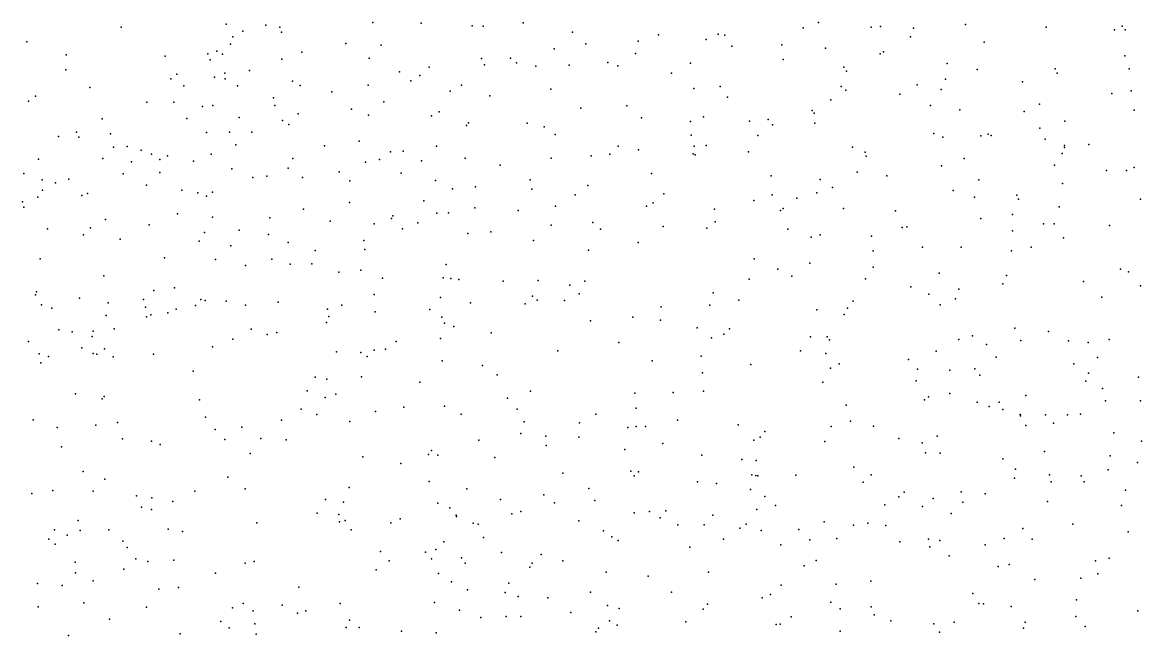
# Model space of a CAD drawing. Header units: metres. Extents: x -25 to 25, y -27.8 to 27.8.
# Drawn here: x -4.835 to -3.293, y 3.408 to 4.253 of the extents above; entities that cross this region are included whole.
import ezdxf

# ---------------------------------------------------------------- set-up
doc = ezdxf.new("R2010")
doc.units = ezdxf.units.M

msp = doc.modelspace()

# ---------------------------------------------------------------- linework, layer by layer
for p in [(-4.6987, 4.2465, 18.553), (-4.554, 4.251, 18.2871), (-4.5311, 4.2411, 14.1964), (-4.4991, 4.2496, 27.3563), (-4.4801, 4.2467, 28.1498), (-4.3516, 4.2531, 17.6427), (-4.285, 4.2522, 28.4155), (-4.2151, 4.2483, 10.7542), (-4.1996, 4.2479, 14.2459), (-4.1447, 4.2527, 26.4969), (-3.759, 4.2459, 28.7381), (-3.7376, 4.2533, 15.5406), (-3.6654, 4.2466, 21.6925), (-3.6524, 4.2475, -21.5946), (-3.6067, 4.2451, 13.3009), (-3.5351, 4.2502, 26.5884), (-3.4242, 4.2465, 15.2907), (-3.33, 4.2432, 28.9582), (-3.3196, 4.2481, 15.2134), (-3.3153, 4.2432, 14.3743), (-4.8283, 4.2265, 16.4122), (-4.5446, 4.2334, 27.7109), (-4.4775, 4.2397, 27.0844), (-4.0769, 4.2398, 26.395), (-3.986, 4.2273, 14.3191), (-3.958, 4.2359, 21.8657), (-3.8924, 4.2299, 14.357), (-3.8759, 4.2371, 15.7118), (-3.867, 4.2358, 28.6995), (-3.6108, 4.2335, 14.3999), (-3.5096, 4.2259, 15.3929), (-4.579, 4.21, 18.3655), (-4.5665, 4.2135, 28.0082), (-4.548, 4.2232, 27.5982), (-4.4494, 4.2121, 28.293), (-4.3891, 4.224, 17.8724), (-4.3404, 4.2217, 17.5549), (-4.1018, 4.217, 16.5393), (-4.0584, 4.2237, 16.4481), (-3.9899, 4.2103, 16.2928), (-3.857, 4.2207, 26.0792), (-3.7881, 4.2222, 15.6342), (-3.7279, 4.2176, 13.5757), (-3.6528, 4.2099, 25.8833), (-3.6484, 4.2125, -22.0543), (-4.7742, 4.2087, 13.8469), (-4.6379, 4.2067, 18.4769), (-4.576, 4.2018, 27.7972), (-4.5589, 4.2094, -22.9931), (-4.4773, 4.2024, 26.9745), (-4.357, 4.2039, 28.4215), (-4.202, 4.2033, 10.9609), (-4.1981, 4.1948, 28.5394), (-4.1619, 4.2039, 16.6936), (-4.1537, 4.1976, 15.9426), (-4.0815, 4.1944, 3.4904), (-4.0279, 4.198, 26.2967), (-3.9143, 4.197, 15.8283), (-3.7865, 4.2021, 25.9979), (-3.5603, 4.1968, 14.3319), (-3.3159, 4.2072, 15.8261), (-4.7749, 4.1877, 2.7191), (-4.6216, 4.1819, 14.1879), (-4.5555, 4.1831, 27.2889), (-4.5215, 4.1871, -10.5078), (-4.3152, 4.1852, 26.6512), (-4.2871, 4.1799, 17.1145), (-4.2743, 4.1917, 28.4855), (-4.1272, 4.1927, 14.2419), (-4.0143, 4.1935, 16.3745), (-3.9405, 4.1834, 16.0856), (-3.7028, 4.1917, 28.783), (-3.6993, 4.1858, 14.3381), (-3.5191, 4.1884, -22.2684), (-3.4116, 4.1892, 13.0695), (-3.409, 4.1834, 28.9273), (-3.3099, 4.1894, 4.3778), (-4.7417, 4.1636, 18.6124), (-4.63, 4.1755, 27.9637), (-4.6123, 4.166, 27.662), (-4.5699, 4.1777, 10.4095), (-4.5552, 4.1753, 16.1885), (-4.5381, 4.1659, 28.2719), (-4.4624, 4.1723, 26.8638), (-4.452, 4.1663, 11.1577), (-4.3584, 4.1668, 17.7625), (-4.2992, 4.1729, 17.2525), (-4.2298, 4.1666, 3.3226), (-3.8732, 4.165, 14.3046), (-3.7067, 4.1647, 22.1841), (-3.602, 4.1674, 28.8341), (-3.563, 4.1748, 15.5081), (-3.4569, 4.1714, 22.3617), (-4.8167, 4.1515, 14.2243), (-4.4886, 4.1493, 2.9615), (-4.4083, 4.1576, 14.179), (-4.2451, 4.1585, 26.5376), (-4.1904, 4.1521, 16.8229), (-4.1067, 4.1613, 16.602), (-3.9097, 4.1619, 15.9788), (-3.8631, 4.1502, -22.7713), (-3.7002, 4.16, 15.639), (-3.6255, 4.1543, 14.2912), (-3.5687, 4.1608, 25.8004), (-3.3335, 4.1554, -9.7968), (-3.307, 4.159, 25.6513), (-4.8262, 4.1446, 18.6906), (-4.663, 4.1435, 27.8316), (-4.626, 4.1432, 28.2007), (-4.5866, 4.1375, 27.1994), (-4.5724, 4.1387, -11.0293), (-4.487, 4.1385, 28.386), (-4.3812, 4.1335, 17.8576), (-4.3365, 4.1438, 17.5958), (-4.0654, 4.1349, -22.8655), (-4.0019, 4.1384, 26.2021), (-3.7209, 4.1467, 3.823), (-3.5833, 4.1387, -9.9903), (-3.5431, 4.1326, 14.2487), (-3.4333, 4.1403, 14.2327), (-4.7247, 4.1203, 28.0775), (-4.6082, 4.1207, 18.4179), (-4.5359, 4.1223, 18.2384), (-4.4762, 4.1178, 13.9129), (-4.4548, 4.1274, 26.7785), (-4.3579, 4.1253, 16.0628), (-4.271, 4.1244, 17.1833), (-4.2602, 4.1301, 14.1869), (-3.9818, 4.1216, 16.4108), (-3.8962, 4.1232, 16.1291), (-3.8072, 4.1196, 28.7518), (-3.7467, 4.132, 14.2942), (-3.7436, 4.128, 25.9234), (-3.4543, 4.1303, 15.4608), (-3.3029, 4.1324, 15.3477), (-4.76, 4.1019, 27.8744), (-4.5493, 4.1021, 26.9213), (-4.5184, 4.1021, 26.8403), (-4.4676, 4.1124, 18.0981), (-4.2228, 4.111, 28.5944), (-4.22, 4.115, 16.9617), (-4.1393, 4.1142, 26.3619), (-4.1159, 4.1093, 13.9693), (-3.9143, 4.1168, 16.2505), (-3.8327, 4.1169, 15.8591), (-3.8013, 4.1121, 15.8761), (-3.7427, 4.1144, 15.757), (-3.4328, 4.1073, 13.2479), (-3.3982, 4.1171, 25.6587), (-4.7847, 4.0959, 27.9894), (-4.7569, 4.0949, 28.1514), (-4.7131, 4.0998, 18.5524), (-4.5809, 4.1016, 28.3656), (-4.3706, 4.0893, 26.6036), (-4.1005, 4.0989, 14.2104), (-3.9134, 4.0977, 26.5841), (-3.8212, 4.0972, 14.2649), (-3.579, 4.0999, 15.5934), (-3.5663, 4.0952, 28.8612), (-3.5139, 4.097, -22.6687), (-3.5038, 4.0991, -21.6842), (-3.4998, 4.0975, 25.7173), (-3.4253, 4.0925, 4.17), (-4.7091, 4.0812, 28.2731), (-4.6902, 4.082, 27.6286), (-4.6708, 4.0771, 11.0257), (-4.6566, 4.0714, 27.2885), (-4.5746, 4.0717, 18.3116), (-4.5403, 4.0846, 14.167), (-4.4185, 4.0833, -11.3172), (-4.3274, 4.0748, 3.1741), (-4.3098, 4.0758, 17.4548), (-4.2642, 4.0826, 17.2871), (-4.0253, 4.0714, 16.5809), (-4.0138, 4.0824, 14.21), (-3.9858, 4.0776, 16.4994), (-3.9106, 4.0722, 16.3377), (-3.9089, 4.0824, 28.7381), (-3.8927, 4.0834, 13.8915), (-3.8344, 4.075, 21.749), (-3.6909, 4.0813, 13.7193), (-3.6733, 4.0743, 26.5912), (-3.4022, 4.0726, 28.9306), (-3.399, 4.0836, 21.5662), (-3.399, 4.0808, 14.1465), (-3.3655, 4.0848, -21.4516), (-4.8124, 4.0647, 27.7603), (-4.7239, 4.0654, 10.2275), (-4.6844, 4.0609, 27.4616), (-4.6451, 4.0641, 27.1664), (-4.6345, 4.0694, 14.1779), (-4.5988, 4.062, 28.4408), (-4.4618, 4.0656, 28.5343), (-4.3619, 4.0606, 11.0086), (-4.3427, 4.0643, 14.167), (-4.2848, 4.0624, 26.4808), (-4.2244, 4.0662, 17.0797), (-4.1763, 4.0566, 14.1815), (-4.1061, 4.0661, 28.6963), (-4.0508, 4.0692, 26.2234), (-3.9075, 4.0708, 14.2383), (-3.6722, 4.0688, 15.7411), (-3.5685, 4.0556, 25.7435), (-3.5369, 4.0654, 22.2792), (-3.4124, 4.0563, 15.5026), (-4.8328, 4.0448, 27.6671), (-4.6956, 4.0446, 28.412), (-4.6451, 4.0463, 27.0686), (-4.546, 4.0513, 28.5078), (-4.498, 4.0412, 18.1318), (-4.4685, 4.0521, 10.4867), (-4.3982, 4.0473, 28.5953), (-4.3127, 4.0455, 28.6328), (-3.9677, 4.045, 26.0983), (-3.8029, 4.0415, 25.9286), (-3.6846, 4.047, 28.8419), (-3.6436, 4.0418, 25.7902), (-3.3409, 4.0492, 25.6031), (-3.3132, 4.0491, 26.4992), (-3.303, 4.0534, 15.4309), (-4.8072, 4.0362, 28.3467), (-4.789, 4.0322, 27.5525), (-4.7707, 4.037, 10.8815), (-4.6638, 4.0287, 2.8078), (-4.5171, 4.0392, 26.7481), (-4.4487, 4.0395, 26.6389), (-4.3836, 4.0349, 10.6551), (-4.2655, 4.0352, 26.494), (-4.2101, 4.0266, 26.3586), (-4.1352, 4.0363, 26.2867), (-4.0555, 4.0283, 3.4929), (-3.7355, 4.0365, 25.8653), (-3.7183, 4.0258, 15.8788), (-3.5167, 4.0362, 15.8211), (-3.4018, 4.031, 14.0601), (-4.8134, 4.0121, 18.6398), (-4.807, 4.022, 14.2125), (-4.7525, 4.0145, 13.9337), (-4.7449, 4.0173, 27.4005), (-4.615, 4.0218, 26.9272), (-4.593, 4.0184, 10.3373), (-4.581, 4.0136, -11.896), (-4.5729, 4.019, 26.8202), (-4.2422, 4.0238, 28.6897), (-4.1328, 4.0234, -11.7253), (-4.0732, 4.0154, 14.1828), (-3.9508, 4.0168, 28.7763), (-3.8017, 4.0157, 28.8128), (-3.7675, 4.011, 16.0895), (-3.74, 4.0182, 15.9646), (-3.5522, 4.0213, 14.1382), (-3.5228, 4.0123, 28.8936), (-3.4644, 4.0152, 15.5774), (-3.4623, 4.0097, 25.6462), (-3.294, 4.0096, 13.958), (-4.8346, 4.0061, 10.0075), (-4.8324, 3.9985, 28.4183), (-4.4473, 3.9958, 18.0101), (-4.3839, 4.0048, 26.5171), (-4.2817, 4.0072, -10.2825), (-4.2113, 3.9975, 17.1612), (-4.1514, 3.994, 16.9244), (-4.0999, 4.0001, 28.7601), (-3.9746, 3.9999, 14.0177), (-3.9654, 4.0047, 16.5582), (-3.881, 3.9959, 14.1937), (-3.8267, 4.0076, 16.3041), (-3.7903, 3.994, 14.1816), (-3.7865, 3.9967, 3.7422), (-3.7033, 3.9966, 14.1698), (-3.4064, 3.9991, 13.3937), (-4.7199, 3.9815, 16.388), (-4.6208, 3.9893, 18.3716), (-4.5727, 3.9846, -10.748), (-4.4937, 3.9839, 10.9761), (-4.4107, 3.9793, 14.1543), (-4.3259, 3.9829, 26.3804), (-4.3242, 3.9865, 17.5943), (-4.2637, 3.9901, 16.0361), (-4.2476, 3.9907, 17.3343), (-3.8803, 3.9785, 25.9544), (-3.6317, 3.9933, 28.8798), (-3.5142, 3.9831, 13.5842), (-3.4707, 3.9883, 26.5518), (-4.7999, 3.9686, 28.4927), (-4.7408, 3.9699, 18.5434), (-4.6597, 3.9743, 28.5866), (-4.5839, 3.9635, 14.1626), (-4.5358, 3.967, 18.1665), (-4.3501, 3.9755, 17.6979), (-4.3107, 3.9687, 28.7309), (-4.2899, 3.9771, 17.4865), (-4.1894, 3.9643, 26.2305), (-4.1063, 3.9738, 16.8387), (-4.0489, 3.9774, 26.1336), (-4.0379, 3.9683, 16.7367), (-3.952, 3.972, 26.0183), (-3.8918, 3.9694, -22.9687), (-3.7802, 3.968, 22.0023), (-3.6225, 3.9704, 14.1141), (-3.6159, 3.9713, 25.738), (-3.4705, 3.9657, 14.0307), (-3.4278, 3.9756, 28.9382), (-3.4129, 3.9755, 22.3723), (-3.337, 3.9732, 28.9613), (-4.7503, 3.9604, 27.2106), (-4.7001, 3.9542, 27.0184), (-4.591, 3.9518, 18.2797), (-4.4956, 3.9609, 18.0888), (-4.4685, 3.9498, 26.4962), (-4.3643, 3.9526, 26.3034), (-4.2211, 3.9623, 17.2594), (-4.1306, 3.9526, 14.1596), (-3.986, 3.9497, 16.6665), (-3.7479, 3.9571, 28.8782), (-3.7354, 3.9602, 16.1681), (-3.6649, 3.9585, 15.9242), (-3.4004, 3.9564, 21.4766), (-4.5475, 3.9451, 26.4161), (-4.431, 3.9388, 28.7204), (-4.3627, 3.9403, 14.0658), (-4.0548, 3.9392, 28.8224), (-3.6624, 3.9384, 3.8627), (-3.5945, 3.9435, 15.8116), (-3.5411, 3.9435, 15.7413), (-3.4717, 3.9384, 4.0773), (-3.4449, 3.9435, 15.6285), (-4.8099, 3.9273, 26.4179), (-4.6388, 3.9286, 26.8152), (-4.5686, 3.9264, 26.6429), (-4.5272, 3.9179, 10.5434), (-4.4907, 3.9268, -10.5442), (-4.4656, 3.9199, 16.1915), (-4.4358, 3.9203, 26.3527), (-4.2509, 3.9193, -23.0889), (-3.8266, 3.9275, 21.7976), (-3.7497, 3.9214, 14.1084), (-4.7224, 3.904, 14.1834), (-4.3987, 3.9089, 26.2334), (-4.3683, 3.9117, 17.7622), (-3.7937, 3.9132, 26.5957), (-3.7747, 3.9034, 16.3727), (-3.6624, 3.9157, 16.0406), (-3.5713, 3.9074, 25.6716), (-3.4788, 3.9042, 15.7002), (-3.3216, 3.9132, 15.7888), (-3.3107, 3.9092, 25.5269), (-4.625, 3.8875, -23.2039), (-4.3385, 3.9007, 17.6461), (-4.2551, 3.9011, 26.2021), (-4.2445, 3.9003, 28.8267), (-4.2334, 3.8986, 3.2534), (-4.1723, 3.8966, 17.1225), (-4.1239, 3.8972, 16.9542), (-4.0802, 3.8909, 15.9667), (-4.0599, 3.8967, 26.5599), (-3.8335, 3.8991, 16.4716), (-3.6731, 3.8997, 16.1312), (-3.6107, 3.8888, 28.9249), (-3.4838, 3.893, 28.9456), (-3.3725, 3.8962, 15.6137), (-3.2942, 3.8901, 15.5646), (-4.8166, 3.8775, 2.6772), (-4.8152, 3.8817, 28.6034), (-4.7559, 3.873, 10.1969), (-4.6678, 3.8712, 28.7134), (-4.6533, 3.8835, 18.3357), (-4.5886, 3.8712, 26.4955), (-4.3499, 3.8779, 26.1642), (-4.2587, 3.8741, -11.4228), (-4.1318, 3.8758, 14.102), (-4.1254, 3.8705, 26.0749), (-4.0673, 3.879, 16.8704), (-3.8829, 3.8802, 16.5574), (-3.8475, 3.8705, 28.9036), (-3.5857, 3.8788, 15.8468), (-3.5489, 3.872, 13.7402), (-3.5444, 3.8855, -22.9187), (-3.3476, 3.8744, 20.2644), (-4.8083, 3.8637, 9.9296), (-4.7938, 3.8595, 13.9647), (-4.7164, 3.8665, 18.4193), (-4.6651, 3.8607, 26.25), (-4.6229, 3.858, 26.1031), (-4.596, 3.8628, 26.4107), (-4.5826, 3.87, 26.3224), (-4.5537, 3.8688, 28.7584), (-4.5271, 3.8633, 26.1002), (-4.4824, 3.8676, 17.9848), (-4.4142, 3.8581, 26.0893), (-4.3945, 3.8632, 14.1456), (-4.2734, 3.8574, 17.4872), (-4.217, 3.8665, 17.3163), (-4.1418, 3.8652, 17.0341), (-4.0878, 3.8699, 14.1263), (-3.9543, 3.8609, 16.6986), (-3.8874, 3.8633, 14.0257), (-3.7401, 3.8568, 15.8966), (-3.6978, 3.8593, 14.0256), (-3.6899, 3.8688, 16.2794), (-3.5701, 3.8637, 13.9591), (-4.7193, 3.8491, 26.1353), (-4.6635, 3.8474, 10.6112), (-4.6575, 3.8503, 26.6219), (-4.6343, 3.8528, 10.774), (-4.4155, 3.8396, -23.1948), (-4.4126, 3.8477, 25.9882), (-4.3484, 3.8541, -11.9187), (-4.2567, 3.8468, 26.0581), (-4.052, 3.8419, 28.9111), (-3.9937, 3.8468, 14.1043), (-3.9556, 3.8426, 28.9196), (-3.7026, 3.8507, 13.8961), (-4.7846, 3.8294, 26.1979), (-4.7658, 3.8265, 10.3831), (-4.7373, 3.8276, 25.9517), (-4.7082, 3.8308, 26.4268), (-4.5195, 3.8301, 14.151), (-4.4841, 3.8256, 28.8267), (-4.253, 3.8388, 14.1277), (-4.24, 3.834, 17.4008), (-4.1887, 3.8254, 17.2485), (-3.905, 3.832, 15.9313), (-3.8606, 3.8308, 14.048), (-3.4671, 3.8319, 13.8431), (-3.421, 3.8272, 19.9358), (-4.8264, 3.8133, 27.0142), (-4.7385, 3.8203, 16.4835), (-4.5446, 3.8165, 18.0483), (-4.4972, 3.8229, 25.8848), (-4.3196, 3.8135, 17.5777), (-4.2585, 3.8174, 28.903), (-4.0127, 3.8121, 25.9527), (-3.8852, 3.8182, -10.1979), (-3.868, 3.8234, 25.8608), (-3.7488, 3.8196, 21.5241), (-3.7256, 3.8199, -23.0196), (-3.7226, 3.8158, 16.4015), (-3.5444, 3.816, 13.884), (-3.5258, 3.8212, 15.8487), (-3.5064, 3.8094, 25.5955), (-3.459, 3.8147, 15.7717), (-3.3932, 3.8141, 13.7171), (-3.3664, 3.8119, 29.0098), (-3.3372, 3.8161, 13.5657), (-4.8117, 3.7964, 18.4632), (-4.7526, 3.8044, 26.7958), (-4.7372, 3.797, 14.1885), (-4.7321, 3.796, 26.6604), (-4.7213, 3.803, 18.3499), (-4.6538, 3.796, 18.2315), (-4.5728, 3.8061, 25.8294), (-4.4017, 3.799, 17.796), (-4.3685, 3.7983, 25.8637), (-4.35, 3.8012, 28.8905), (-4.3341, 3.8027, 16.1357), (-4.0969, 3.8006, 25.9339), (-3.7626, 3.8006, 21.9548), (-3.7276, 3.797, 25.7401), (-3.5756, 3.8, 16.0853), (-4.809, 3.7841, 26.435), (-4.7986, 3.7925, 28.7387), (-4.7096, 3.7922, 25.807), (-4.3597, 3.7928, 17.6875), (-4.2564, 3.7868, 25.9155), (-4.2006, 3.7804, 14.0932), (-3.9669, 3.7865, 16.7916), (-3.8993, 3.7929, 26.584), (-3.8312, 3.7818, 16.595), (-3.7094, 3.7824, 28.9865), (-3.6136, 3.7883, 16.2427), (-3.493, 3.7919, 20.296), (-3.386, 3.7827, 13.6372), (-3.3536, 3.7914, 22.4119), (-4.5993, 3.7724, 18.1093), (-4.4312, 3.7642, 14.1363), (-4.3676, 3.7648, -10.4802), (-4.1804, 3.7675, 28.9607), (-3.8977, 3.7703, 16.6876), (-3.7211, 3.7767, 13.9436), (-3.6016, 3.7753, 3.9202), (-3.5566, 3.7737, 29.0041), (-3.5223, 3.7756, 21.3865), (-3.5153, 3.7671, 15.9631), (-3.3657, 3.7698, 26.4572), (-3.2971, 3.7641, 19.5051), (-4.4153, 3.7614, 26.46), (-4.2868, 3.7573, 17.5076), (-3.7316, 3.7571, 3.7794), (-3.603, 3.7591, 25.6337), (-3.3695, 3.7587, 15.7431), (-3.3464, 3.7483, 13.5078), (-4.7613, 3.741, 28.8181), (-4.7249, 3.7343, 25.7152), (-4.7221, 3.7375, 18.2752), (-4.5907, 3.733, 25.7016), (-4.4422, 3.7451, 2.9063), (-4.4175, 3.7359, -11.1032), (-4.4027, 3.7405, 25.7497), (-4.1664, 3.7351, -11.7601), (-4.1345, 3.7447, 3.3116), (-3.9909, 3.7419, 14.0089), (-3.938, 3.743, 29.0087), (-3.8963, 3.7447, 25.8475), (-3.5917, 3.7331, 13.8678), (-3.5864, 3.7368, 13.8032), (-3.5566, 3.7415, 16.1776), (-3.4522, 3.739, 25.529), (-4.4505, 3.72, 16.2525), (-4.3479, 3.7167, 17.6268), (-4.309, 3.7229, 28.9752), (-4.2532, 3.7243, 25.8095), (-4.1528, 3.7198, 17.1805), (-3.989, 3.7215, -23.1568), (-3.6997, 3.7255, 16.4734), (-3.5193, 3.7299, 16.0761), (-3.5025, 3.7237, 22.2701), (-3.4888, 3.7298, 15.8605), (-3.4839, 3.7195, 13.7002), (-3.3425, 3.7314, 20.5345), (-3.2943, 3.7313, 13.4282), (-4.8196, 3.7054, 9.4105), (-4.7034, 3.7015, 18.1989), (-4.5823, 3.709, 18.0055), (-4.4776, 3.705, 14.1024), (-4.429, 3.7125, 17.7979), (-4.3834, 3.7031, 17.7125), (-4.23, 3.713, 29.0039), (-4.1434, 3.7024, 25.8162), (-4.067, 3.7011, -10.3174), (-4.0445, 3.7131, 25.8631), (-3.9322, 3.7047, 13.9471), (-3.6936, 3.7037, 8.8274), (-3.4601, 3.7129, 4.0747), (-3.4596, 3.711, 19.7071), (-3.4252, 3.7121, 13.6079), (-3.4138, 3.7009, 13.752), (-3.3948, 3.7123, 15.844), (-3.3766, 3.7133, 29.0698), (-4.7866, 3.6949, 14.0135), (-4.7333, 3.6978, 2.6391), (-4.5689, 3.6918, 28.9331), (-4.5322, 3.695, 2.7856), (-4.1478, 3.6866, 16.0686), (-4.0005, 3.6947, 29.051), (-3.989, 3.6962, 14.118), (-3.9761, 3.6962, 3.4927), (-3.8486, 3.6985, 8.8531), (-3.8116, 3.6891, 16.6468), (-3.7204, 3.696, 29.0578), (-3.662, 3.6964, 13.8121), (-3.4523, 3.6976, 21.235), (-3.3311, 3.6874, 25.4218), (-4.6965, 3.6792, 28.9122), (-4.6567, 3.6757, 18.0932), (-4.6448, 3.6713, 25.6233), (-4.5558, 3.678, 26.4415), (-4.5061, 3.6796, 25.6429), (-4.4714, 3.6778, 28.9684), (-4.2058, 3.6771, 14.0429), (-4.1133, 3.683, 14.0045), (-4.1131, 3.67, 17.086), (-4.0681, 3.6812, 17.014), (-3.9521, 3.6728, 16.8497), (-3.827, 3.6775, 20.2375), (-3.818, 3.6816, 29.071), (-3.7289, 3.6756, 16.5543), (-3.6273, 3.6795, 16.3958), (-3.5949, 3.6736, 29.0805), (-3.5744, 3.6827, 16.3052), (-3.2926, 3.676, 29.0972), (-4.7809, 3.6683, 18.2592), (-4.521, 3.659, 14.1366), (-4.2749, 3.6574, 26.4728), (-4.2708, 3.6632, 3.0459), (-4.2622, 3.6564, -11.2614), (-4.0046, 3.6645, 16.9347), (-3.8985, 3.6567, 13.8842), (-3.5903, 3.6597, 19.7746), (-3.5703, 3.6593, 13.6937), (-3.4265, 3.6616, 15.969), (-3.3357, 3.6558, 15.89), (-4.3654, 3.6542, 25.6667), (-4.3133, 3.6452, 29.0451), (-4.1835, 3.6532, 17.2833), (-3.8432, 3.6506, 21.4219), (-3.8236, 3.6493, 21.5891), (-3.6893, 3.6402, 21.2812), (-3.4836, 3.6515, 20.5874), (-3.2982, 3.6464, 26.3513), (-4.7508, 3.634, 25.6135), (-4.7211, 3.6237, 14.1736), (-4.5515, 3.6265, 17.9228), (-4.0902, 3.632, 26.5146), (-3.9962, 3.6345, 8.9237), (-3.9918, 3.6279, 25.7698), (-3.9859, 3.6334, 13.9127), (-3.8296, 3.6297, 21.7667), (-3.8242, 3.6286, 15.9605), (-3.8215, 3.6282, 13.8142), (-3.7689, 3.629, 29.1195), (-3.6651, 3.6296, 16.4973), (-3.4676, 3.6251, 29.1121), (-3.4665, 3.6371, 19.5188), (-3.4195, 3.6297, 25.4394), (-3.3758, 3.628, 29.1108), (-3.3389, 3.6366, 13.4183), (-4.5278, 3.61, 16.3847), (-4.3846, 3.6122, -10.901), (-4.2741, 3.6205, 17.4683), (-4.2223, 3.6103, 17.3668), (-4.0542, 3.6107, 3.3374), (-3.9045, 3.6198, 19.9983), (-3.8782, 3.6174, 29.1293), (-3.8315, 3.6094, 26.5443), (-3.6762, 3.6195, 25.6153), (-3.4174, 3.6197, 16.0432), (-3.3716, 3.6199, 4.182), (-3.3146, 3.6085, 25.3661), (-4.8215, 3.6037, 18.1901), (-4.7925, 3.6081, 28.929), (-4.7369, 3.6069, 18.1199), (-4.6775, 3.6006, 9.5169), (-4.6561, 3.5977, 25.5596), (-4.5972, 3.607, 28.9991), (-4.4169, 3.5955, 2.8164), (-4.1758, 3.5953, 25.6971), (-4.1162, 3.6018, -11.5377), (-4.046, 3.5939, 29.145), (-3.8116, 3.5996, 8.9731), (-3.627, 3.5992, 29.1364), (-3.6196, 3.6057, 22.1255), (-3.5799, 3.5967, 13.6335), (-3.5411, 3.6059, 25.523), (-3.5082, 3.6031, 16.2245), (-4.6707, 3.5849, 18), (-4.6567, 3.5819, 14.0735), (-4.6273, 3.5926, 14.1504), (-4.3921, 3.5918, -11.9442), (-4.2624, 3.5904, 25.6651), (-4.2458, 3.5838, 29.1163), (-4.1477, 3.5788, 17.1981), (-4.1015, 3.5908, 9.0481), (-3.9706, 3.5788, 20.5644), (-3.9479, 3.5797, 29.1629), (-3.8226, 3.5818, 16.7312), (-3.7971, 3.587, 20.613), (-3.6465, 3.5882, 15.9368), (-3.5944, 3.5859, 8.9099), (-3.5387, 3.5918, -10.2557), (-3.4224, 3.5927, 19.2547), (-3.3202, 3.5872, 22.4506), (-4.7579, 3.5665, 2.4849), (-4.5118, 3.5634, 14.1112), (-4.4284, 3.5768, 29.0698), (-4.3988, 3.5749, 9.24), (-4.3975, 3.5647, 17.669), (-4.3897, 3.5667, 14.0534), (-4.327, 3.5635, 8.9492), (-4.3143, 3.5688, 16.2286), (-4.237, 3.5738, -23.3231), (-4.2364, 3.5721, 20.9894), (-4.2136, 3.5627, 13.9695), (-4.1601, 3.5758, -10.4733), (-4.068, 3.5662, 20.742), (-3.9917, 3.5772, 21.1687), (-3.956, 3.57, 13.828), (-3.8835, 3.574, 16.8023), (-3.7301, 3.5649, 20.9674), (-3.6697, 3.5628, 16.5484), (-3.5549, 3.5761, 16.3595), (-4.7902, 3.5536, -23.4816), (-4.7548, 3.5528, 25.5485), (-4.7156, 3.5536, 9.2243), (-4.6337, 3.5546, 2.5879), (-4.614, 3.5515, 17.9284), (-4.3816, 3.5538, 20.914), (-4.2065, 3.5613, 21.1713), (-4.0338, 3.5525, 20.2349), (-3.9317, 3.5604, 20.9439), (-3.8953, 3.5605, 19.8312), (-3.8463, 3.5559, 29.1872), (-3.8376, 3.5617, 20.7985), (-3.8168, 3.5527, 25.6635), (-3.7647, 3.5541, 19.7006), (-3.6894, 3.5601, 13.6698), (-3.645, 3.5597, 25.5652), (-3.4563, 3.5557, 16.1683), (-3.3874, 3.5613, 8.812), (-3.3113, 3.5508, -23.2253), (-4.7983, 3.5409, 2.2087), (-4.7896, 3.5337, 28.991), (-4.7731, 3.5464, 26.537), (-4.696, 3.538, 16.6173), (-4.254, 3.537, 9.1802), (-4.1993, 3.5433, 17.3114), (-4.0225, 3.5438, 17.0024), (-4.0136, 3.5388, 21.448), (-3.8688, 3.5409, 13.7486), (-3.7897, 3.5332, 8.7344), (-3.7496, 3.54, 29.193), (-3.7123, 3.5418, -23.2411), (-3.6256, 3.537, 3.8877), (-3.5861, 3.5407, 16.4477), (-3.5704, 3.5388, 13.5675), (-3.5081, 3.5329, 4.0304), (-3.482, 3.5416, 25.4353), (-3.4435, 3.5409, 13.4687), (-4.6903, 3.5293, 29.0405), (-4.3412, 3.5237, 29.1415), (-4.2794, 3.5228, 17.4499), (-4.265, 3.5266, 2.9516), (-4.1743, 3.5225, 16.1551), (-4.1198, 3.5196, 17.1336), (-3.9152, 3.5298, 16.8677), (-3.5842, 3.53, 25.5016), (-3.5579, 3.5178, 29.1811), (-4.762, 3.5093, 1.7027), (-4.6782, 3.5139, 1.9879), (-4.6619, 3.5099, 14.1421), (-4.6259, 3.5118, 25.5016), (-4.5276, 3.5078, 17.8183), (-4.5151, 3.5101, 9.1252), (-4.3294, 3.5111, 17.5247), (-4.271, 3.5135, 14.1508), (-4.2297, 3.5152, 8.8375), (-4.2247, 3.5078, 25.6125), (-4.1355, 3.5021, 20.5606), (-4.1321, 3.5079, 13.881), (-4.0899, 3.5108, 3.2072), (-3.7575, 3.5041, 21.9171), (-3.7412, 3.5113, 16.6717), (-3.4902, 3.5032, 16.2938), (-3.4749, 3.506, 29.171), (-3.3562, 3.5109, 13.3519), (-3.3372, 3.5145, 13.8199), (-4.7614, 3.4944, 14.1584), (-4.6948, 3.4996, 9.3933), (-4.5686, 3.4941, 29.1033), (-4.3474, 3.4986, 25.5556), (-4.2613, 3.4936, 29.191), (-4.0301, 3.4953, 13.8055), (-3.9726, 3.4899, 16.9457), (-3.8891, 3.4952, 3.5337), (-3.4396, 3.4851, 25.3573), (-3.3765, 3.4871, 26.3055), (-3.3531, 3.4929, 24.9171), (-4.8136, 3.4798, 18.0318), (-4.7796, 3.4769, 9.5885), (-4.737, 3.4833, 17.9833), (-4.6467, 3.4719, 17.9003), (-4.6193, 3.4741, 2.3278), (-4.4537, 3.4745, 17.7071), (-4.2433, 3.4822, -11.8232), (-4.2213, 3.4709, -10.983), (-4.1643, 3.4801, 17.225), (-3.789, 3.4775, 16.7385), (-3.7136, 3.4786, 19.5339), (-3.6658, 3.4828, 29.2297), (-4.1696, 3.4672, 29.2417), (-4.1517, 3.4619, 25.5978), (-4.1106, 3.46, 19.9575), (-4.052, 3.4676, 26.4461), (-3.9405, 3.4675, 29.2747), (-3.8154, 3.4599, 13.6538), (-3.8037, 3.4643, 16.0081), (-3.5251, 3.4659, 26.4001), (-3.3824, 3.4572, 25.1657), (-4.8128, 3.4473, 25.496), (-4.75, 3.4532, 29.077), (-4.6635, 3.447, 29.1175), (-4.5452, 3.4463, 26.4422), (-4.5302, 3.4522, 1.9382), (-4.5165, 3.4421, 20.856), (-4.4766, 3.4498, 16.4341), (-4.4556, 3.439, 14.0246), (-4.4443, 3.4418, 29.1792), (-4.3968, 3.4521, 20.7382), (-4.2667, 3.4536, 25.5565), (-4.2324, 3.443, 13.9087), (-4.0791, 3.4397, 19.8013), (-4.0285, 3.4492, -11.3383), (-4.0126, 3.4451, 25.6118), (-3.8966, 3.4444, 16.8606), (-3.8905, 3.4513, 25.5992), (-3.721, 3.4539, 13.6001), (-3.7077, 3.4447, 25.5031), (-3.665, 3.4474, 9.0329), (-3.517, 3.452, 19.1993), (-3.5105, 3.4517, 16.362), (-3.4724, 3.4481, 22.2988), (-3.2977, 3.4418, 13.251), (-4.7148, 3.4304, 14.1129), (-4.5614, 3.4274, 14.066), (-4.5142, 3.4239, 17.752), (-4.3837, 3.429, -23.4563), (-4.2028, 3.4327, 17.2896), (-4.1679, 3.434, 20.3155), (-4.1477, 3.4342, 13.8377), (-4.0258, 3.4283, 8.7192), (-3.9206, 3.4266, 21.6065), (-3.796, 3.4233, 29.3082), (-3.7907, 3.4236, 25.5337), (-3.7755, 3.4338, 26.4453), (-3.6613, 3.4363, 16.5946), (-3.6381, 3.4282, 25.4019), (-3.5789, 3.424, -23.364), (-3.5508, 3.4262, 25.3359), (-3.453, 3.4263, 13.3949), (-3.3833, 3.4343, 29.2001), (-4.6174, 3.4104, 17.8339), (-4.5496, 3.4187, 25.4539), (-4.5127, 3.4099, 14.119), (-4.3885, 3.4189, 25.4875), (-4.3708, 3.4189, 29.223), (-4.3121, 3.4138, 13.9395), (-4.2645, 3.4118, 2.8199), (-4.0445, 3.413, 17.0294), (-4.0409, 3.418, 16.1325), (-4.0153, 3.4224, -10.6054), (-3.7077, 3.4141, 3.7991), (-3.5709, 3.4126, 24.9853), (-3.4555, 3.4179, 25.2826), (-3.3703, 3.4203, 8.9448), (-4.7712, 3.4078, 17.9522)]:
    msp.add_point(p)

doc.saveas('drawing.dxf')
